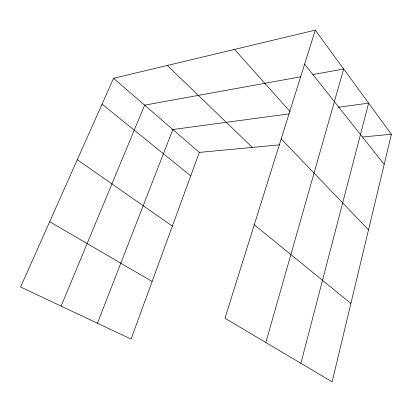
<?xml version="1.0" encoding="UTF-8"?>
<svg xmlns="http://www.w3.org/2000/svg" width="412" height="412" viewBox="0 0 412 412"><rect width="100%" height="100%" fill="white"/><g stroke="black" fill="none" stroke-linecap="round" stroke-linejoin="round"><path stroke-width="0.62" d="M315.273 30.128L391.4 134.276L332.118 381.873L224.973 318.244L315.273 30.128L113.552 78.295L20.6 287.004L131.073 339.081L199.315 152.404L279.697 144.818M300.889 363.327L368.647 103.149L338.164 107.254M265.848 342.516L343.675 68.989L312.77 74.603M97.433 323.224L172.844 129.528L289.26 113.846M61.131 306.111L144.633 105.153L300.786 76.781M362.653 136.99L391.4 134.276M49.677 221.718L152.136 281.463M77.286 159.732L172.37 226.106M102.058 104.107L190.73 175.888M254.271 224.756L350.89 303.459M113.552 78.295L199.315 152.404M167.344 65.451L252.293 147.403M281.185 138.885L368.524 229.824M234.552 49.404L290.089 111.585M304.617 64.118L384.185 164.414"/></g></svg>
